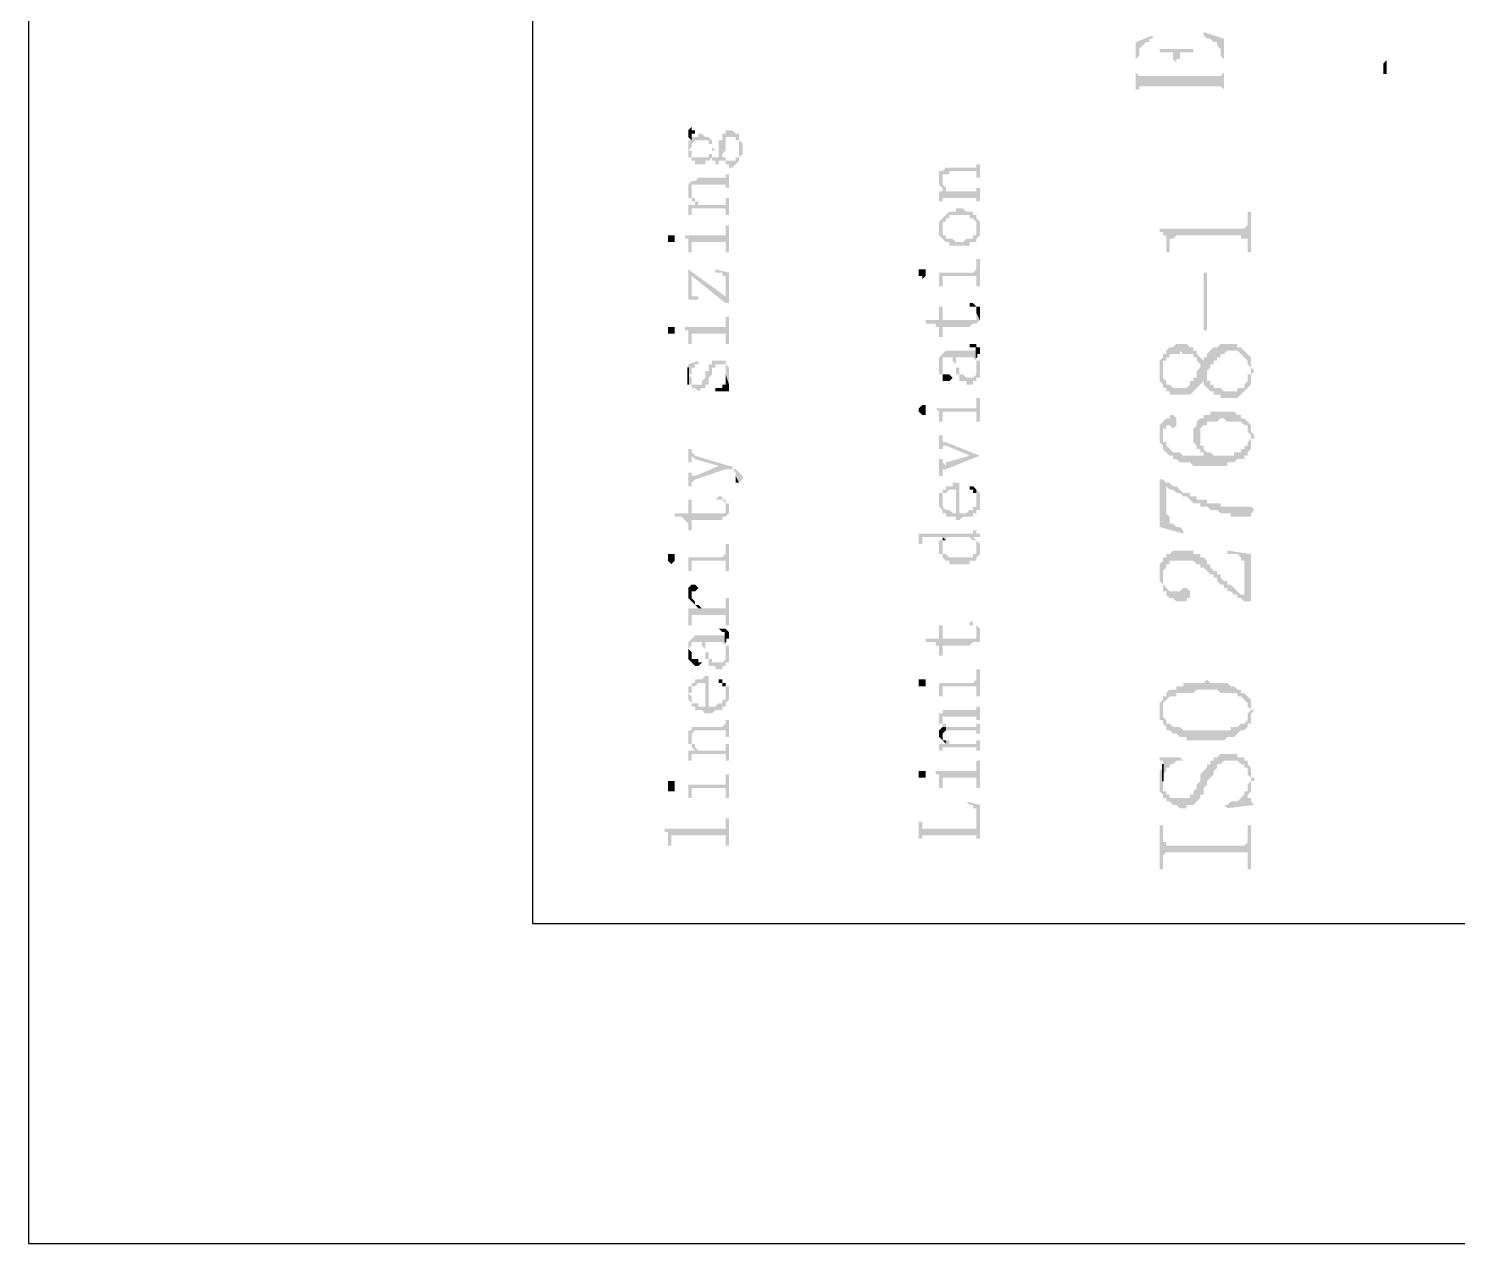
# Model space of a CAD drawing. Header units: millimetres. Extents: x 1167 to 2269, y 1197 to 1555.
# Drawn here: x 1409.28 to 1428.3, y 1258.23 to 1274.4 of the extents above; entities that cross this region are included whole.
import ezdxf

# ---------------------------------------------------------------- set-up
doc = ezdxf.new("R2010")
doc.units = ezdxf.units.MM

msp = doc.modelspace()

# ---------------------------------------------------------------- hatches: boundary and pattern name
at = {"transparency": 33554559}
for points in [[(1424.01649, 1274.22131), (1424.01649, 1273.54433), (1424.01649, 1273.99565), (1424.06163, 1274.04078), (1424.06163, 1274.13104), (1424.10676, 1274.17618), (1424.10676, 1274.17618), (1424.15189, 1274.22131), (1424.19702, 1274.22131), (1424.19702, 1274.26644), (1424.24215, 1274.26644), (1424.24215, 1274.31157)], [(1424.91914, 1274.31157), (1424.91914, 1274.31157), (1424.96427, 1274.26644), (1425.0094, 1274.26644), (1425.05453, 1274.22131), (1425.09967, 1274.22131), (1425.09967, 1274.17618), (1425.09967, 1274.17618), (1425.1448, 1274.13104), (1425.1448, 1274.04078), (1425.18993, 1273.99565), (1425.18993, 1273.54433), (1425.18993, 1274.26644), (1424.91914, 1274.35671)], [(1424.33242, 1274.13104), (1424.33242, 1274.08591), (1424.51295, 1274.08591), (1424.51295, 1274.04078), (1424.51295, 1273.99565), (1424.55808, 1273.95052), (1424.55808, 1273.76999), (1424.55808, 1273.99565), (1424.60321, 1273.99565), (1424.60321, 1274.08591), (1424.78374, 1274.08591), (1424.78374, 1274.13104)], [(1424.01649, 1273.58946), (1424.06163, 1273.58946), (1424.06163, 1273.63459), (1425.1448, 1273.63459), (1425.18993, 1273.58946), (1425.18993, 1273.81512), (1425.18993, 1273.81512), (1425.1448, 1273.76999), (1424.55808, 1273.76999), (1424.55808, 1273.95052), (1424.55808, 1273.76999), (1424.06163, 1273.76999), (1424.01649, 1273.81512), (1424.01649, 1273.99565)], [(1427.31114, 1273.93389), (1427.31114, 1273.79849), (1427.35627, 1273.79849), (1427.35627, 1274.02415), (1427.35627, 1273.97902)], [(1418.05905, 1273.04787), (1418.05905, 1273.00274), (1418.05905, 1272.95761), (1418.05905, 1272.95761), (1418.10418, 1272.91248), (1418.10418, 1273.00274), (1418.14931, 1273.00274), (1418.14931, 1273.04787), (1418.10418, 1273.04787), (1418.10418, 1273.093), (1418.10418, 1273.093), (1418.05905, 1273.04787)], [(1418.05905, 1272.68682), (1418.10418, 1272.68682), (1418.10418, 1272.64168), (1418.14931, 1272.64168), (1418.14931, 1272.59655), (1418.28471, 1272.59655), (1418.28471, 1272.64168), (1418.32984, 1272.64168), (1418.37497, 1272.68682), (1418.37497, 1272.64168), (1418.4201, 1272.64168), (1418.4201, 1272.59655), (1418.46524, 1272.59655), (1418.46524, 1272.64168), (1418.51037, 1272.64168), (1418.51037, 1272.68682), (1418.51037, 1272.64168), (1418.5555, 1272.64168), (1418.5555, 1272.59655), (1418.60063, 1272.59655), (1418.60063, 1272.55142), (1418.64576, 1272.55142), (1418.6909, 1272.59655), (1418.6909, 1272.59655), (1418.73603, 1272.64168), (1418.73603, 1272.68682), (1418.73603, 1272.68682), (1418.78116, 1272.73195), (1418.78116, 1272.77708), (1418.78116, 1272.86734), (1418.78116, 1272.86734), (1418.73603, 1272.91248), (1418.73603, 1272.95761), (1418.73603, 1272.77708), (1418.73603, 1272.73195), (1418.73603, 1272.68682), (1418.6909, 1272.68682), (1418.6909, 1272.64168), (1418.5555, 1272.64168), (1418.5555, 1272.68682), (1418.51037, 1272.68682), (1418.51037, 1273.00274), (1418.51037, 1272.95761), (1418.51037, 1272.91248), (1418.46524, 1272.91248), (1418.46524, 1272.82221), (1418.46524, 1272.73195), (1418.46524, 1272.68682), (1418.37497, 1272.68682), (1418.37497, 1272.77708), (1418.37497, 1272.73195), (1418.32984, 1272.73195), (1418.32984, 1272.68682), (1418.10418, 1272.68682), (1418.10418, 1272.73195), (1418.10418, 1272.77708), (1418.05905, 1272.77708)], [(1418.05905, 1272.77708), (1418.05905, 1272.73195), (1418.05905, 1272.68682), (1418.05905, 1272.77708), (1418.05905, 1272.77708), (1418.10418, 1272.82221), (1418.10418, 1272.86734), (1418.10418, 1272.86734), (1418.14931, 1272.91248), (1418.32984, 1272.91248), (1418.32984, 1272.86734), (1418.37497, 1272.86734), (1418.37497, 1272.82221), (1418.37497, 1272.68682), (1418.37497, 1272.73195), (1418.37497, 1272.77708), (1418.4201, 1272.77708), (1418.37497, 1272.82221), (1418.37497, 1272.86734), (1418.37497, 1272.91248), (1418.37497, 1272.91248), (1418.32984, 1272.95761), (1418.28471, 1272.95761), (1418.23958, 1273.00274), (1418.19444, 1273.00274), (1418.19444, 1272.95761), (1418.10418, 1272.95761), (1418.10418, 1273.00274), (1418.10418, 1272.91248), (1418.05905, 1272.91248), (1418.05905, 1272.86734), (1418.05905, 1272.82221), (1418.05905, 1272.82221)], [(1418.51037, 1273.00274), (1418.51037, 1272.68682), (1418.51037, 1272.73195), (1418.51037, 1272.73195), (1418.5555, 1272.77708), (1418.5555, 1272.82221), (1418.5555, 1272.86734), (1418.5555, 1272.91248), (1418.5555, 1272.95761), (1418.6909, 1272.95761), (1418.6909, 1272.91248), (1418.73603, 1272.91248), (1418.73603, 1272.86734), (1418.73603, 1272.82221), (1418.73603, 1272.95761), (1418.73603, 1273.00274), (1418.6909, 1273.00274), (1418.64576, 1273.04787), (1418.5555, 1273.04787), (1418.5555, 1273.00274)], [(1421.44396, 1272.50629), (1421.44396, 1272.37089), (1421.44396, 1272.41602), (1421.44396, 1272.46115), (1421.53422, 1272.46115), (1421.53422, 1272.50629), (1421.89528, 1272.50629), (1421.89528, 1272.46115), (1421.89528, 1272.41602), (1421.94041, 1272.41602), (1421.94041, 1272.59655), (1421.89528, 1272.59655), (1421.89528, 1272.55142), (1421.48909, 1272.55142), (1421.44396, 1272.50629)], [(1418.10418, 1272.37089), (1418.10418, 1272.23549), (1418.10418, 1272.28063), (1418.10418, 1272.32576), (1418.5555, 1272.32576), (1418.5555, 1272.28063), (1418.60063, 1272.28063), (1418.60063, 1272.46115), (1418.5555, 1272.46115), (1418.5555, 1272.41602), (1418.19444, 1272.41602), (1418.14931, 1272.37089)], [(1421.39883, 1272.41602), (1421.39883, 1272.37089), (1421.39883, 1272.32576), (1421.39883, 1272.32576), (1421.44396, 1272.28063), (1421.44396, 1272.23549), (1421.48909, 1272.23549), (1421.48909, 1272.28063), (1421.48909, 1272.28063), (1421.44396, 1272.32576), (1421.44396, 1272.37089), (1421.44396, 1272.50629), (1421.39883, 1272.50629), (1421.39883, 1272.46115)], [(1418.05905, 1272.23549), (1418.05905, 1272.19036), (1418.05905, 1272.14523), (1418.10418, 1272.14523), (1418.10418, 1272.1001), (1418.14931, 1272.1001), (1418.14931, 1272.05496), (1418.14931, 1272.1001), (1418.14931, 1272.14523), (1418.10418, 1272.14523), (1418.10418, 1272.19036), (1418.10418, 1272.23549), (1418.10418, 1272.37089), (1418.05905, 1272.32576), (1418.05905, 1272.28063), (1418.05905, 1272.28063)], [(1421.39883, 1272.23549), (1421.39883, 1272.19036), (1421.39883, 1272.14523), (1421.39883, 1272.1001), (1421.44396, 1272.1001), (1421.44396, 1272.14523), (1421.89528, 1272.14523), (1421.89528, 1272.1001), (1421.94041, 1272.1001), (1421.94041, 1272.28063), (1421.89528, 1272.28063), (1421.89528, 1272.23549), (1421.48909, 1272.23549)], [(1418.05905, 1272.05496), (1418.05905, 1272.00983), (1418.05905, 1271.91957), (1418.10418, 1271.91957), (1418.10418, 1272.00983), (1418.5555, 1272.00983), (1418.5555, 1271.9647), (1418.5555, 1271.91957), (1418.60063, 1271.91957), (1418.60063, 1272.14523), (1418.5555, 1272.14523), (1418.5555, 1272.1001), (1418.5555, 1272.05496), (1418.19444, 1272.05496), (1418.19444, 1272.1001), (1418.14931, 1272.1001), (1418.14931, 1272.05496)], [(1421.44396, 1271.87444), (1421.44396, 1271.73904), (1421.44396, 1271.78417), (1421.44396, 1271.8293), (1421.48909, 1271.8293), (1421.48909, 1271.87444), (1421.53422, 1271.87444), (1421.53422, 1271.91957), (1421.80502, 1271.91957), (1421.80502, 1271.87444), (1421.85015, 1271.87444), (1421.89528, 1271.8293), (1421.89528, 1271.78417), (1421.89528, 1271.73904), (1421.94041, 1271.64878), (1421.94041, 1271.69391), (1421.94041, 1271.73904), (1421.94041, 1271.78417), (1421.94041, 1271.8293), (1421.94041, 1271.8293), (1421.89528, 1271.87444), (1421.89528, 1271.91957), (1421.85015, 1271.91957), (1421.85015, 1271.9647), (1421.75988, 1271.9647), (1421.71475, 1272.00983), (1421.62449, 1272.00983), (1421.62449, 1271.9647), (1421.53422, 1271.9647), (1421.48909, 1271.91957), (1421.48909, 1271.91957), (1421.44396, 1271.87444)], [(1421.39883, 1271.73904), (1421.39883, 1271.69391), (1421.39883, 1271.64878), (1421.39883, 1271.64878), (1421.44396, 1271.60364), (1421.44396, 1271.60364), (1421.48909, 1271.55851), (1421.53422, 1271.55851), (1421.53422, 1271.51338), (1421.80502, 1271.51338), (1421.80502, 1271.55851), (1421.89528, 1271.55851), (1421.89528, 1271.60364), (1421.89528, 1271.60364), (1421.94041, 1271.64878), (1421.89528, 1271.73904), (1421.89528, 1271.69391), (1421.89528, 1271.64878), (1421.85015, 1271.64878), (1421.85015, 1271.60364), (1421.75988, 1271.60364), (1421.71475, 1271.55851), (1421.62449, 1271.55851), (1421.57936, 1271.60364), (1421.48909, 1271.60364), (1421.48909, 1271.64878), (1421.44396, 1271.64878), (1421.44396, 1271.69391), (1421.44396, 1271.73904), (1421.44396, 1271.87444), (1421.39883, 1271.8293), (1421.39883, 1271.78417), (1421.39883, 1271.78417)], [(1424.33242, 1271.73904), (1424.33242, 1271.69391), (1424.37755, 1271.69391), (1424.37755, 1271.64878), (1424.42268, 1271.64878), (1424.42268, 1271.51338), (1424.42268, 1271.42311), (1424.46781, 1271.42311), (1424.46781, 1271.60364), (1424.51295, 1271.60364), (1424.55808, 1271.64878), (1425.41559, 1271.64878), (1425.41559, 1271.60364), (1425.50585, 1271.60364), (1425.50585, 1271.51338), (1425.50585, 1271.42311), (1425.55099, 1271.42311), (1425.55099, 1271.9647), (1425.50585, 1271.9647), (1425.50585, 1271.78417), (1425.50585, 1271.78417), (1425.46072, 1271.73904), (1425.41559, 1271.73904)], [(1417.78825, 1271.60364), (1417.78825, 1271.55851), (1417.87852, 1271.55851), (1417.87852, 1271.60364), (1417.87852, 1271.64878), (1417.78825, 1271.64878)], [(1418.01391, 1271.64878), (1418.01391, 1271.60364), (1418.05905, 1271.60364), (1418.05905, 1271.55851), (1418.05905, 1271.51338), (1418.05905, 1271.42311), (1418.10418, 1271.42311), (1418.10418, 1271.51338), (1418.10418, 1271.55851), (1418.5555, 1271.55851), (1418.5555, 1271.42311), (1418.60063, 1271.42311), (1418.60063, 1271.78417), (1418.5555, 1271.78417), (1418.5555, 1271.64878), (1418.51037, 1271.64878)], [(1421.35369, 1271.15232), (1421.39883, 1271.15232), (1421.39883, 1271.10719), (1421.39883, 1271.06206), (1421.39883, 1271.01692), (1421.39883, 1270.97179), (1421.44396, 1270.97179), (1421.44396, 1271.06206), (1421.44396, 1271.10719), (1421.89528, 1271.10719), (1421.89528, 1270.97179), (1421.94041, 1270.97179), (1421.94041, 1271.33285), (1421.89528, 1271.33285), (1421.89528, 1271.19745), (1421.89528, 1271.19745), (1421.85015, 1271.15232)], [(1418.05905, 1271.19745), (1418.10418, 1271.10719), (1418.5555, 1270.74613), (1418.5555, 1270.8364)], [(1418.05905, 1271.19745), (1418.05905, 1270.79126), (1418.23958, 1270.79126), (1418.19444, 1270.79126), (1418.19444, 1270.8364), (1418.10418, 1270.8364), (1418.10418, 1270.88153), (1418.10418, 1271.10719)], [(1418.4201, 1271.19745), (1418.4201, 1271.15232), (1418.51037, 1271.15232), (1418.51037, 1271.10719), (1418.5555, 1271.10719), (1418.5555, 1271.06206), (1418.5555, 1270.74613), (1418.60063, 1270.74613), (1418.60063, 1271.15232)], [(1421.12803, 1271.15232), (1421.12803, 1271.10719), (1421.17317, 1271.10719), (1421.17317, 1271.06206), (1421.17317, 1271.06206), (1421.2183, 1271.10719), (1421.2183, 1271.15232), (1421.2183, 1271.19745), (1421.12803, 1271.19745)], [(1424.96427, 1270.38507), (1424.96427, 1271.15232), (1424.91914, 1271.15232), (1424.91914, 1270.38507)], [(1421.2183, 1270.52047), (1421.2183, 1270.47534), (1421.35369, 1270.47534), (1421.35369, 1270.43021), (1421.39883, 1270.43021), (1421.39883, 1270.38507), (1421.39883, 1270.29481), (1421.44396, 1270.29481), (1421.44396, 1270.43021), (1421.80502, 1270.43021), (1421.85015, 1270.47534), (1421.89528, 1270.47534), (1421.94041, 1270.52047), (1421.89528, 1270.61074), (1421.89528, 1270.5656), (1421.89528, 1270.52047), (1421.44396, 1270.52047), (1421.44396, 1270.701), (1421.39883, 1270.701), (1421.39883, 1270.52047)], [(1421.80502, 1270.701), (1421.89528, 1270.701), (1421.89528, 1270.65587), (1421.89528, 1270.61074), (1421.89528, 1270.61074), (1421.94041, 1270.52047), (1421.94041, 1270.61074), (1421.94041, 1270.65587), (1421.94041, 1270.701), (1421.89528, 1270.701), (1421.85015, 1270.74613), (1421.80502, 1270.74613)], [(1418.01391, 1270.43021), (1418.01391, 1270.38507), (1418.05905, 1270.38507), (1418.05905, 1270.33994), (1418.05905, 1270.29481), (1418.05905, 1270.20455), (1418.10418, 1270.20455), (1418.10418, 1270.33994), (1418.5555, 1270.33994), (1418.5555, 1270.20455), (1418.60063, 1270.20455), (1418.60063, 1270.5656), (1418.5555, 1270.5656), (1418.5555, 1270.43021), (1418.51037, 1270.43021)], [(1417.78825, 1270.38507), (1417.78825, 1270.33994), (1417.87852, 1270.33994), (1417.87852, 1270.38507), (1417.87852, 1270.43021), (1417.78825, 1270.43021)], [(1421.39883, 1269.93375), (1421.39883, 1269.88862), (1421.39883, 1269.84349), (1421.39883, 1269.79836), (1421.44396, 1269.79836), (1421.44396, 1269.93375), (1421.44396, 1269.97888), (1421.44396, 1270.02402), (1421.57936, 1270.02402), (1421.57936, 1269.97888), (1421.57936, 1269.97888), (1421.62449, 1269.93375), (1421.62449, 1269.88862), (1421.62449, 1270.02402), (1421.85015, 1270.02402), (1421.89528, 1269.97888), (1421.89528, 1269.93375), (1421.89528, 1269.88862), (1421.89528, 1269.84349), (1421.94041, 1269.97888), (1421.89528, 1269.97888), (1421.89528, 1270.02402), (1421.89528, 1270.11428), (1421.48909, 1270.11428), (1421.44396, 1270.06915), (1421.44396, 1270.06915), (1421.39883, 1270.02402), (1421.39883, 1269.97888)], [(1421.80502, 1270.20455), (1421.80502, 1270.15941), (1421.89528, 1270.15941), (1421.89528, 1270.06915), (1421.94041, 1270.06915), (1421.94041, 1270.11428), (1421.94041, 1270.15941), (1421.89528, 1270.15941), (1421.89528, 1270.20455), (1421.85015, 1270.20455)], [(1424.33242, 1269.84349), (1424.33242, 1269.70809), (1424.37755, 1269.66296), (1424.37755, 1269.61783), (1424.42268, 1269.61783), (1424.42268, 1269.5727), (1424.46781, 1269.5727), (1424.46781, 1269.52756), (1424.73861, 1269.52756), (1424.78374, 1269.5727), (1424.78374, 1269.5727), (1424.82887, 1269.61783), (1424.82887, 1269.61783), (1424.874, 1269.66296), (1424.874, 1269.66296), (1424.91914, 1269.70809), (1424.91914, 1269.66296), (1424.96427, 1269.75322), (1424.96427, 1269.79836), (1424.96427, 1269.84349), (1425.0094, 1269.88862), (1425.0094, 1269.93375), (1425.05453, 1269.93375), (1425.05453, 1269.97888), (1425.09967, 1269.97888), (1425.09967, 1270.02402), (1425.1448, 1270.02402), (1425.1448, 1270.06915), (1425.18993, 1270.06915), (1425.23506, 1270.11428), (1425.37046, 1270.11428), (1425.41559, 1270.06915), (1425.41559, 1270.06915), (1425.46072, 1270.02402), (1425.46072, 1270.02402), (1425.50585, 1269.97888), (1425.50585, 1269.93375), (1425.55099, 1269.88862), (1425.55099, 1269.66296), (1425.55099, 1269.75322), (1425.55099, 1269.79836), (1425.59612, 1269.84349), (1425.55099, 1269.88862), (1425.55099, 1269.97888), (1425.55099, 1270.02402), (1425.50585, 1270.06915), (1425.50585, 1270.06915), (1425.46072, 1270.11428), (1425.46072, 1270.11428), (1425.41559, 1270.15941), (1425.37046, 1270.15941), (1425.37046, 1270.20455), (1425.1448, 1270.20455), (1425.09967, 1270.15941), (1425.05453, 1270.15941), (1425.0094, 1270.11428), (1425.0094, 1270.11428), (1424.96427, 1270.06915), (1424.96427, 1270.02402), (1424.91914, 1270.02402), (1424.91914, 1269.97888), (1424.91914, 1269.97888), (1424.874, 1270.02402), (1424.874, 1269.88862), (1424.874, 1269.88862), (1424.82887, 1269.84349), (1424.82887, 1269.75322), (1424.78374, 1269.75322), (1424.78374, 1269.70809), (1424.73861, 1269.70809), (1424.73861, 1269.66296), (1424.69348, 1269.61783), (1424.51295, 1269.61783), (1424.46781, 1269.66296), (1424.42268, 1269.66296), (1424.42268, 1269.70809), (1424.42268, 1269.70809), (1424.37755, 1269.75322), (1424.37755, 1269.79836), (1424.37755, 1270.02402), (1424.37755, 1270.02402), (1424.33242, 1269.97888), (1424.33242, 1269.88862)], [(1424.37755, 1270.02402), (1424.37755, 1269.84349), (1424.37755, 1269.97888), (1424.42268, 1269.97888), (1424.42268, 1270.02402), (1424.46781, 1270.02402), (1424.46781, 1270.06915), (1424.60321, 1270.06915), (1424.60321, 1270.11428), (1424.64834, 1270.06915), (1424.78374, 1270.06915), (1424.78374, 1270.02402), (1424.82887, 1270.02402), (1424.82887, 1269.97888), (1424.874, 1269.93375), (1424.874, 1270.02402), (1424.874, 1270.02402), (1424.82887, 1270.06915), (1424.82887, 1270.11428), (1424.78374, 1270.11428), (1424.78374, 1270.15941), (1424.73861, 1270.15941), (1424.69348, 1270.20455), (1424.55808, 1270.20455), (1424.51295, 1270.15941), (1424.46781, 1270.15941), (1424.42268, 1270.11428), (1424.42268, 1270.06915), (1424.37755, 1270.06915)], [(1418.05905, 1269.66296), (1418.10418, 1269.66296), (1418.10418, 1269.61783), (1418.14931, 1269.61783), (1418.19444, 1269.5727), (1418.19444, 1269.5727), (1418.23958, 1269.61783), (1418.28471, 1269.61783), (1418.28471, 1269.66296), (1418.32984, 1269.66296), (1418.32984, 1269.70809), (1418.32984, 1269.75322), (1418.32984, 1269.75322), (1418.37497, 1269.79836), (1418.37497, 1269.84349), (1418.37497, 1269.88862), (1418.4201, 1269.88862), (1418.4201, 1269.93375), (1418.5555, 1269.93375), (1418.5555, 1269.88862), (1418.5555, 1269.84349), (1418.5555, 1269.79836), (1418.60063, 1269.66296), (1418.60063, 1269.70809), (1418.60063, 1269.75322), (1418.60063, 1269.79836), (1418.60063, 1269.84349), (1418.60063, 1269.88862), (1418.60063, 1269.88862), (1418.5555, 1269.93375), (1418.5555, 1269.97888), (1418.37497, 1269.97888), (1418.37497, 1269.93375), (1418.32984, 1269.93375), (1418.32984, 1269.88862), (1418.32984, 1269.84349), (1418.28471, 1269.84349), (1418.28471, 1269.79836), (1418.28471, 1269.75322), (1418.28471, 1269.75322), (1418.23958, 1269.70809), (1418.23958, 1269.66296), (1418.10418, 1269.66296), (1418.10418, 1269.70809), (1418.10418, 1269.75322), (1418.05905, 1269.79836)], [(1418.05905, 1269.93375), (1418.05905, 1269.66296), (1418.05905, 1269.79836), (1418.10418, 1269.79836), (1418.10418, 1269.84349), (1418.10418, 1269.88862), (1418.14931, 1269.88862), (1418.14931, 1269.93375), (1418.19444, 1269.93375), (1418.19444, 1269.97888)], [(1421.44396, 1269.79836), (1421.44396, 1269.75322), (1421.44396, 1269.70809), (1421.53422, 1269.70809), (1421.57936, 1269.75322), (1421.57936, 1269.75322), (1421.53422, 1269.79836), (1421.44396, 1269.79836), (1421.44396, 1269.84349), (1421.44396, 1269.93375)], [(1421.62449, 1269.88862), (1421.62449, 1269.84349), (1421.62449, 1269.79836), (1421.66962, 1269.79836), (1421.66962, 1269.75322), (1421.66962, 1269.70809), (1421.75988, 1269.70809), (1421.75988, 1269.66296), (1421.85015, 1269.66296), (1421.85015, 1269.70809), (1421.89528, 1269.70809), (1421.89528, 1269.75322), (1421.94041, 1269.75322), (1421.94041, 1269.79836), (1421.94041, 1269.84349), (1421.94041, 1269.88862), (1421.94041, 1269.93375), (1421.94041, 1269.97888), (1421.89528, 1269.84349), (1421.89528, 1269.79836), (1421.89528, 1269.79836), (1421.85015, 1269.75322), (1421.75988, 1269.75322), (1421.71475, 1269.79836), (1421.66962, 1269.79836), (1421.66962, 1269.84349), (1421.66962, 1269.88862), (1421.62449, 1269.88862), (1421.62449, 1269.93375), (1421.62449, 1270.02402), (1421.62449, 1270.02402)], [(1418.4201, 1269.61783), (1418.4201, 1269.5727), (1418.60063, 1269.5727), (1418.60063, 1269.61783), (1418.60063, 1269.66296), (1418.5555, 1269.79836), (1418.5555, 1269.75322), (1418.5555, 1269.70809), (1418.5555, 1269.66296), (1418.51037, 1269.66296), (1418.51037, 1269.61783), (1418.46524, 1269.61783)], [(1424.91914, 1269.66296), (1424.96427, 1269.61783), (1424.96427, 1269.61783), (1425.0094, 1269.5727), (1425.05453, 1269.5727), (1425.05453, 1269.52756), (1425.1448, 1269.52756), (1425.1448, 1269.48243), (1425.37046, 1269.48243), (1425.41559, 1269.52756), (1425.41559, 1269.52756), (1425.46072, 1269.5727), (1425.46072, 1269.5727), (1425.50585, 1269.61783), (1425.50585, 1269.61783), (1425.55099, 1269.66296), (1425.55099, 1269.84349), (1425.55099, 1269.79836), (1425.50585, 1269.79836), (1425.50585, 1269.70809), (1425.46072, 1269.66296), (1425.46072, 1269.61783), (1425.37046, 1269.61783), (1425.37046, 1269.5727), (1425.18993, 1269.5727), (1425.1448, 1269.61783), (1425.05453, 1269.61783), (1425.05453, 1269.66296), (1425.0094, 1269.66296), (1425.0094, 1269.70809), (1424.96427, 1269.70809), (1424.96427, 1269.75322)], [(1421.12803, 1269.3019), (1421.12803, 1269.3019), (1421.17317, 1269.25677), (1421.2183, 1269.25677), (1421.2183, 1269.3019), (1421.2183, 1269.34703), (1421.2183, 1269.39217), (1421.17317, 1269.39217), (1421.12803, 1269.34703), (1421.12803, 1269.34703)], [(1421.35369, 1269.34703), (1421.35369, 1269.34703), (1421.39883, 1269.3019), (1421.39883, 1269.25677), (1421.39883, 1269.21164), (1421.39883, 1269.16651), (1421.44396, 1269.16651), (1421.44396, 1269.25677), (1421.44396, 1269.3019), (1421.89528, 1269.3019), (1421.89528, 1269.25677), (1421.89528, 1269.16651), (1421.94041, 1269.16651), (1421.94041, 1269.48243), (1421.89528, 1269.48243), (1421.89528, 1269.39217), (1421.89528, 1269.34703), (1421.85015, 1269.34703)], [(1424.33242, 1269.03111), (1424.33242, 1268.94085), (1424.33242, 1268.89571), (1424.37755, 1268.85058), (1424.37755, 1268.80545), (1424.42268, 1268.76032), (1424.42268, 1268.76032), (1424.46781, 1268.71518), (1424.51295, 1268.71518), (1424.51295, 1268.67005), (1424.55808, 1268.67005), (1424.60321, 1268.62492), (1424.73861, 1268.62492), (1424.78374, 1268.57979), (1425.23506, 1268.57979), (1425.23506, 1268.62492), (1425.32533, 1268.62492), (1425.37046, 1268.67005), (1425.46072, 1268.67005), (1425.46072, 1268.71518), (1425.50585, 1268.71518), (1425.50585, 1268.76032), (1425.55099, 1268.80545), (1425.55099, 1268.98598), (1425.55099, 1268.94085), (1425.50585, 1268.89571), (1425.50585, 1268.85058), (1425.46072, 1268.85058), (1425.46072, 1268.80545), (1425.41559, 1268.80545), (1425.41559, 1268.76032), (1425.32533, 1268.76032), (1425.32533, 1268.71518), (1425.05453, 1268.71518), (1425.0094, 1268.76032), (1424.96427, 1268.71518), (1424.64834, 1268.71518), (1424.60321, 1268.76032), (1424.51295, 1268.76032), (1424.46781, 1268.80545), (1424.46781, 1268.80545), (1424.42268, 1268.85058), (1424.42268, 1268.89571), (1424.37755, 1268.89571), (1424.37755, 1268.98598), (1424.37755, 1269.16651), (1424.33242, 1269.12137), (1424.33242, 1269.07624), (1424.33242, 1269.07624)], [(1424.37755, 1269.16651), (1424.37755, 1268.98598), (1424.37755, 1269.07624), (1424.42268, 1269.07624), (1424.42268, 1269.12137), (1424.46781, 1269.12137), (1424.51295, 1269.07624), (1424.51295, 1269.07624), (1424.55808, 1269.12137), (1424.55808, 1269.21164), (1424.55808, 1269.21164), (1424.51295, 1269.25677), (1424.46781, 1269.25677), (1424.46781, 1269.21164), (1424.42268, 1269.21164)], [(1424.78374, 1268.98598), (1424.78374, 1268.94085), (1424.78374, 1268.89571), (1424.82887, 1268.85058), (1424.82887, 1268.80545), (1424.874, 1268.80545), (1424.874, 1269.03111), (1424.874, 1269.07624), (1424.91914, 1269.12137), (1424.96427, 1269.12137), (1424.96427, 1269.16651), (1425.09967, 1269.16651), (1425.1448, 1269.21164), (1425.18993, 1269.21164), (1425.23506, 1269.16651), (1425.41559, 1269.16651), (1425.46072, 1269.12137), (1425.50585, 1269.12137), (1425.50585, 1269.03111), (1425.55099, 1268.98598), (1425.55099, 1268.80545), (1425.55099, 1268.94085), (1425.59612, 1268.94085), (1425.59612, 1268.98598), (1425.55099, 1269.03111), (1425.55099, 1269.12137), (1425.50585, 1269.16651), (1425.50585, 1269.16651), (1425.46072, 1269.21164), (1425.41559, 1269.21164), (1425.41559, 1269.25677), (1425.37046, 1269.25677), (1425.32533, 1269.3019), (1425.0094, 1269.3019), (1425.0094, 1269.25677), (1424.91914, 1269.25677), (1424.91914, 1269.21164), (1424.874, 1269.21164), (1424.82887, 1269.16651), (1424.82887, 1269.12137), (1424.78374, 1269.07624), (1424.78374, 1269.03111)], [(1421.39883, 1268.98598), (1421.39883, 1268.80545), (1421.44396, 1268.80545), (1421.44396, 1268.85058), (1421.48909, 1268.85058), (1421.80502, 1268.71518), (1421.94041, 1268.71518), (1421.48909, 1268.89571), (1421.44396, 1268.89571), (1421.44396, 1268.94085), (1421.44396, 1268.98598)], [(1424.874, 1268.80545), (1424.874, 1268.76032), (1424.91914, 1268.76032), (1424.91914, 1268.71518), (1424.96427, 1268.71518), (1425.0094, 1268.76032), (1424.96427, 1268.76032), (1424.91914, 1268.80545), (1424.91914, 1268.85058), (1424.874, 1268.85058), (1424.874, 1268.89571), (1424.874, 1268.98598)], [(1418.05905, 1268.80545), (1418.05905, 1268.62492), (1418.10418, 1268.62492), (1418.10418, 1268.67005), (1418.10418, 1268.71518), (1418.14931, 1268.67005), (1418.46524, 1268.57979), (1418.46524, 1268.57979), (1418.5555, 1268.53466), (1418.64576, 1268.53466), (1418.6909, 1268.48952), (1418.6909, 1268.44439), (1418.73603, 1268.35413), (1418.73603, 1268.35413), (1418.78116, 1268.39926), (1418.78116, 1268.44439), (1418.78116, 1268.44439), (1418.73603, 1268.48952), (1418.73603, 1268.48952), (1418.6909, 1268.53466), (1418.64576, 1268.53466), (1418.64576, 1268.57979), (1418.60063, 1268.57979), (1418.14931, 1268.71518), (1418.10418, 1268.76032), (1418.10418, 1268.80545), (1418.10418, 1268.80545)], [(1418.05905, 1268.48952), (1418.05905, 1268.30899), (1418.10418, 1268.30899), (1418.10418, 1268.35413), (1418.10418, 1268.35413), (1418.14931, 1268.39926), (1418.5555, 1268.53466), (1418.46524, 1268.57979), (1418.14931, 1268.44439), (1418.10418, 1268.44439), (1418.10418, 1268.48952), (1418.10418, 1268.48952)], [(1421.39883, 1268.67005), (1421.39883, 1268.44439), (1421.44396, 1268.44439), (1421.44396, 1268.48952), (1421.44396, 1268.53466), (1421.48909, 1268.53466), (1421.94041, 1268.71518), (1421.80502, 1268.71518), (1421.48909, 1268.62492), (1421.48909, 1268.57979), (1421.44396, 1268.62492), (1421.44396, 1268.67005)], [(1418.6909, 1268.39926), (1418.6909, 1268.35413), (1418.73603, 1268.35413), (1418.6909, 1268.44439)], [(1424.33242, 1268.39926), (1424.33242, 1267.76741), (1424.64834, 1267.67714), (1424.64834, 1267.72228), (1424.60321, 1267.76741), (1424.55808, 1267.76741), (1424.51295, 1267.81254), (1424.46781, 1267.81254), (1424.46781, 1267.90281), (1424.42268, 1267.94794), (1424.42268, 1268.35413), (1424.37755, 1268.39926)], [(1421.39883, 1268.21873), (1421.44396, 1268.12847), (1421.44396, 1268.1736), (1421.44396, 1268.21873), (1421.48909, 1268.21873), (1421.53422, 1268.26386), (1421.62449, 1268.26386), (1421.62449, 1267.85767), (1421.66962, 1267.85767), (1421.71475, 1267.90281), (1421.85015, 1267.90281), (1421.85015, 1267.94794), (1421.89528, 1267.94794), (1421.89528, 1267.99307), (1421.94041, 1267.99307), (1421.94041, 1268.0382), (1421.94041, 1268.08333), (1421.94041, 1268.12847), (1421.94041, 1268.1736), (1421.94041, 1268.21873), (1421.94041, 1268.21873), (1421.89528, 1268.26386), (1421.89528, 1268.12847), (1421.89528, 1268.08333), (1421.89528, 1268.0382), (1421.85015, 1268.0382), (1421.85015, 1267.99307), (1421.80502, 1267.99307), (1421.75988, 1267.94794), (1421.66962, 1267.94794), (1421.66962, 1268.35413), (1421.57936, 1268.35413), (1421.57936, 1268.30899), (1421.48909, 1268.30899), (1421.48909, 1268.26386), (1421.44396, 1268.26386), (1421.44396, 1268.21873)], [(1421.39883, 1268.12847), (1421.39883, 1268.08333), (1421.39883, 1268.0382), (1421.39883, 1268.0382), (1421.44396, 1267.99307), (1421.44396, 1267.94794), (1421.48909, 1267.94794), (1421.48909, 1267.90281), (1421.62449, 1267.90281), (1421.62449, 1267.85767), (1421.62449, 1267.94794), (1421.57936, 1267.94794), (1421.53422, 1267.99307), (1421.48909, 1267.99307), (1421.44396, 1268.0382), (1421.44396, 1268.08333), (1421.44396, 1268.12847), (1421.39883, 1268.21873), (1421.39883, 1268.1736)], [(1421.80502, 1268.30899), (1421.80502, 1268.26386), (1421.85015, 1268.26386), (1421.85015, 1268.21873), (1421.89528, 1268.21873), (1421.89528, 1268.1736), (1421.89528, 1268.12847), (1421.89528, 1268.26386), (1421.89528, 1268.26386), (1421.85015, 1268.30899)], [(1424.42268, 1268.35413), (1424.42268, 1268.30899), (1424.46781, 1268.26386), (1424.51295, 1268.26386), (1424.55808, 1268.21873), (1424.60321, 1268.21873), (1424.64834, 1268.1736), (1424.69348, 1268.1736), (1424.73861, 1268.12847), (1424.73861, 1268.12847), (1424.78374, 1268.08333), (1424.874, 1268.08333), (1424.874, 1268.0382), (1424.96427, 1268.0382), (1425.0094, 1267.99307), (1425.09967, 1267.99307), (1425.1448, 1267.94794), (1425.28019, 1267.94794), (1425.28019, 1267.90281), (1425.55099, 1267.90281), (1425.55099, 1267.94794), (1425.59612, 1267.99307), (1425.55099, 1268.0382), (1425.1448, 1268.0382), (1425.1448, 1268.08333), (1424.96427, 1268.08333), (1424.96427, 1268.12847), (1424.82887, 1268.12847), (1424.82887, 1268.1736), (1424.73861, 1268.1736), (1424.73861, 1268.21873), (1424.64834, 1268.21873), (1424.60321, 1268.26386), (1424.60321, 1268.26386), (1424.55808, 1268.30899), (1424.51295, 1268.30899), (1424.46781, 1268.35413)], [(1417.87852, 1267.94794), (1417.87852, 1267.90281), (1417.96878, 1267.90281), (1418.01391, 1267.85767), (1418.01391, 1267.85767), (1418.05905, 1267.81254), (1418.05905, 1267.72228), (1418.10418, 1267.72228), (1418.10418, 1267.85767), (1418.51037, 1267.85767), (1418.51037, 1267.90281), (1418.5555, 1267.90281), (1418.5555, 1268.0382), (1418.5555, 1267.99307), (1418.5555, 1267.94794), (1418.10418, 1267.94794), (1418.10418, 1268.12847), (1418.05905, 1268.12847), (1418.05905, 1267.94794)], [(1418.4201, 1268.12847), (1418.51037, 1268.12847), (1418.5555, 1268.08333), (1418.5555, 1268.0382), (1418.5555, 1267.90281), (1418.60063, 1267.94794), (1418.60063, 1267.99307), (1418.60063, 1268.08333), (1418.5555, 1268.08333), (1418.5555, 1268.12847), (1418.51037, 1268.12847), (1418.51037, 1268.1736), (1418.46524, 1268.1736)], [(1421.0829, 1267.67714), (1421.12803, 1267.67714), (1421.12803, 1267.63201), (1421.12803, 1267.54175), (1421.17317, 1267.54175), (1421.17317, 1267.58688), (1421.17317, 1267.63201), (1421.44396, 1267.63201), (1421.48909, 1267.58688), (1421.48909, 1267.63201), (1421.80502, 1267.63201), (1421.85015, 1267.58688), (1421.85015, 1267.63201), (1421.94041, 1267.63201), (1421.94041, 1267.67714), (1421.89528, 1267.67714), (1421.89528, 1267.72228), (1421.89528, 1267.76741), (1421.89528, 1267.72228), (1421.85015, 1267.72228), (1421.85015, 1267.67714)], [(1421.44396, 1267.58688), (1421.44396, 1267.49662), (1421.44396, 1267.54175), (1421.44396, 1267.58688), (1421.48909, 1267.58688), (1421.44396, 1267.63201), (1421.44396, 1267.63201)], [(1421.85015, 1267.58688), (1421.89528, 1267.58688), (1421.89528, 1267.54175), (1421.89528, 1267.49662), (1421.89528, 1267.36122), (1421.94041, 1267.40635), (1421.94041, 1267.45148), (1421.94041, 1267.49662), (1421.94041, 1267.54175), (1421.94041, 1267.54175), (1421.89528, 1267.58688), (1421.89528, 1267.58688), (1421.85015, 1267.63201), (1421.85015, 1267.63201)], [(1418.01391, 1267.36122), (1418.05905, 1267.36122), (1418.05905, 1267.31609), (1418.05905, 1267.22582), (1418.05905, 1267.18069), (1418.10418, 1267.18069), (1418.10418, 1267.27095), (1418.10418, 1267.31609), (1418.5555, 1267.31609), (1418.5555, 1267.18069), (1418.60063, 1267.18069), (1418.60063, 1267.54175), (1418.5555, 1267.54175), (1418.5555, 1267.40635), (1418.5555, 1267.40635), (1418.51037, 1267.36122)], [(1421.39883, 1267.49662), (1421.39883, 1267.45148), (1421.39883, 1267.40635), (1421.44396, 1267.40635), (1421.44396, 1267.36122), (1421.44396, 1267.36122), (1421.48909, 1267.31609), (1421.53422, 1267.31609), (1421.53422, 1267.27095), (1421.80502, 1267.27095), (1421.80502, 1267.31609), (1421.89528, 1267.31609), (1421.89528, 1267.36122), (1421.89528, 1267.49662), (1421.89528, 1267.45148), (1421.89528, 1267.40635), (1421.85015, 1267.40635), (1421.85015, 1267.36122), (1421.53422, 1267.36122), (1421.48909, 1267.40635), (1421.44396, 1267.40635), (1421.44396, 1267.45148), (1421.44396, 1267.58688), (1421.39883, 1267.58688), (1421.39883, 1267.54175)], [(1424.33242, 1267.13556), (1424.33242, 1267.04529), (1424.33242, 1267.04529), (1424.37755, 1267.00016), (1424.37755, 1266.95503), (1424.37755, 1267.13556), (1424.37755, 1267.18069), (1424.42268, 1267.22582), (1424.42268, 1267.27095), (1424.46781, 1267.27095), (1424.46781, 1267.31609), (1424.78374, 1267.31609), (1424.82887, 1267.27095), (1424.874, 1267.27095), (1424.874, 1267.22582), (1424.91914, 1267.22582), (1424.96427, 1267.18069), (1424.96427, 1267.18069), (1425.0094, 1267.13556), (1425.05453, 1267.13556), (1425.05453, 1267.09043), (1425.09967, 1267.09043), (1425.09967, 1267.04529), (1425.1448, 1267.00016), (1425.18993, 1267.00016), (1425.18993, 1266.95503), (1425.23506, 1266.95503), (1425.23506, 1266.9099), (1425.28019, 1266.9099), (1425.32533, 1266.86477), (1425.37046, 1266.86477), (1425.37046, 1266.81963), (1425.41559, 1266.81963), (1425.46072, 1266.7745), (1425.46072, 1266.86477), (1425.41559, 1266.86477), (1425.37046, 1266.9099), (1425.37046, 1266.9099), (1425.32533, 1266.95503), (1425.28019, 1267.00016), (1425.23506, 1267.00016), (1425.23506, 1267.04529), (1425.18993, 1267.04529), (1425.1448, 1267.09043), (1425.1448, 1267.13556), (1425.09967, 1267.13556), (1425.09967, 1267.18069), (1425.05453, 1267.18069), (1425.0094, 1267.22582), (1425.0094, 1267.27095), (1424.96427, 1267.27095), (1424.96427, 1267.31609), (1424.91914, 1267.36122), (1424.874, 1267.36122), (1424.874, 1267.40635), (1424.78374, 1267.40635), (1424.78374, 1267.45148), (1424.51295, 1267.45148), (1424.46781, 1267.40635), (1424.42268, 1267.40635), (1424.42268, 1267.36122), (1424.37755, 1267.36122), (1424.37755, 1267.31609), (1424.37755, 1267.31609), (1424.33242, 1267.27095), (1424.33242, 1267.22582), (1424.33242, 1267.18069)], [(1425.23506, 1267.45148), (1425.23506, 1267.40635), (1425.37046, 1267.40635), (1425.41559, 1267.36122), (1425.41559, 1267.31609), (1425.46072, 1267.31609), (1425.46072, 1266.7745), (1425.55099, 1266.7745), (1425.55099, 1267.40635)], [(1417.78825, 1267.36122), (1417.78825, 1267.31609), (1417.78825, 1267.31609), (1417.83339, 1267.27095), (1417.83339, 1267.27095), (1417.87852, 1267.31609), (1417.87852, 1267.36122), (1417.87852, 1267.40635), (1417.78825, 1267.40635)], [(1424.37755, 1266.95503), (1424.37755, 1266.9099), (1424.42268, 1266.9099), (1424.42268, 1266.86477), (1424.42268, 1266.86477), (1424.46781, 1266.81963), (1424.51295, 1266.81963), (1424.55808, 1266.7745), (1424.69348, 1266.7745), (1424.69348, 1266.81963), (1424.73861, 1266.81963), (1424.73861, 1266.9099), (1424.73861, 1266.9099), (1424.69348, 1266.95503), (1424.64834, 1266.95503), (1424.60321, 1266.9099), (1424.46781, 1266.9099), (1424.42268, 1266.95503), (1424.42268, 1266.95503), (1424.37755, 1267.00016), (1424.37755, 1267.04529), (1424.37755, 1267.09043)], [(1418.05905, 1266.9099), (1418.05905, 1266.86477), (1418.05905, 1266.81963), (1418.05905, 1266.81963), (1418.10418, 1266.7745), (1418.10418, 1266.86477), (1418.10418, 1266.9099), (1418.14931, 1266.9099), (1418.19444, 1266.95503), (1418.19444, 1266.95503), (1418.14931, 1267.00016), (1418.10418, 1267.00016), (1418.05905, 1266.95503)], [(1418.10418, 1266.7745), (1418.10418, 1266.7745), (1418.14931, 1266.72937), (1418.14931, 1266.72937), (1418.19444, 1266.68424), (1418.23958, 1266.68424), (1418.19444, 1266.72937), (1418.14931, 1266.72937), (1418.14931, 1266.7745), (1418.14931, 1266.7745), (1418.10418, 1266.81963), (1418.10418, 1266.86477), (1418.10418, 1266.86477)], [(1418.05905, 1266.68424), (1418.05905, 1266.6391), (1418.05905, 1266.59397), (1418.05905, 1266.54884), (1418.05905, 1266.45858), (1418.10418, 1266.45858), (1418.10418, 1266.59397), (1418.5555, 1266.59397), (1418.5555, 1266.45858), (1418.60063, 1266.45858), (1418.60063, 1266.81963), (1418.5555, 1266.81963), (1418.5555, 1266.72937), (1418.5555, 1266.68424), (1418.19444, 1266.68424)], [(1421.80502, 1266.45858), (1421.89528, 1266.45858), (1421.89528, 1266.41344), (1421.89528, 1266.36831), (1421.89528, 1266.36831), (1421.94041, 1266.23291), (1421.94041, 1266.27805), (1421.94041, 1266.32318), (1421.94041, 1266.41344), (1421.94041, 1266.41344), (1421.89528, 1266.45858), (1421.85015, 1266.45858), (1421.85015, 1266.50371), (1421.80502, 1266.50371)], [(1418.05905, 1266.14265), (1418.05905, 1266.09752), (1418.05905, 1266.05239), (1418.05905, 1266.00725), (1418.05905, 1266.14265), (1418.05905, 1266.14265), (1418.10418, 1266.18778), (1418.10418, 1266.23291), (1418.23958, 1266.23291), (1418.23958, 1266.18778), (1418.23958, 1266.18778), (1418.28471, 1266.14265), (1418.28471, 1266.09752), (1418.28471, 1266.23291), (1418.51037, 1266.23291), (1418.5555, 1266.18778), (1418.5555, 1266.14265), (1418.5555, 1266.09752), (1418.5555, 1266.05239), (1418.5555, 1266.18778), (1418.5555, 1266.23291), (1418.5555, 1266.32318), (1418.14931, 1266.32318), (1418.10418, 1266.27805), (1418.10418, 1266.27805), (1418.05905, 1266.23291), (1418.05905, 1266.18778)], [(1418.46524, 1266.41344), (1418.46524, 1266.41344), (1418.51037, 1266.36831), (1418.5555, 1266.36831), (1418.5555, 1266.27805), (1418.60063, 1266.27805), (1418.60063, 1266.32318), (1418.60063, 1266.36831), (1418.60063, 1266.36831), (1418.5555, 1266.41344), (1418.51037, 1266.41344)], [(1421.2183, 1266.27805), (1421.2183, 1266.23291), (1421.35369, 1266.23291), (1421.35369, 1266.18778), (1421.39883, 1266.18778), (1421.39883, 1266.14265), (1421.39883, 1266.05239), (1421.44396, 1266.05239), (1421.44396, 1266.18778), (1421.80502, 1266.18778), (1421.85015, 1266.23291), (1421.94041, 1266.23291), (1421.89528, 1266.36831), (1421.89528, 1266.32318), (1421.89528, 1266.27805), (1421.44396, 1266.27805), (1421.44396, 1266.45858), (1421.39883, 1266.45858), (1421.39883, 1266.27805)], [(1418.05905, 1266.00725), (1418.10418, 1265.96212), (1418.10418, 1265.96212), (1418.14931, 1265.91699), (1418.19444, 1265.91699), (1418.23958, 1265.96212), (1418.19444, 1265.96212), (1418.19444, 1266.00725), (1418.10418, 1266.00725), (1418.10418, 1266.05239), (1418.10418, 1266.09752), (1418.05905, 1266.14265)], [(1418.28471, 1266.09752), (1418.28471, 1266.05239), (1418.28471, 1266.00725), (1418.32984, 1266.00725), (1418.32984, 1265.96212), (1418.32984, 1265.91699), (1418.4201, 1265.91699), (1418.4201, 1265.87186), (1418.51037, 1265.87186), (1418.51037, 1265.91699), (1418.5555, 1265.91699), (1418.5555, 1265.96212), (1418.60063, 1265.96212), (1418.60063, 1266.00725), (1418.60063, 1266.05239), (1418.60063, 1266.14265), (1418.60063, 1266.18778), (1418.5555, 1266.18778), (1418.5555, 1266.05239), (1418.5555, 1266.00725), (1418.5555, 1266.00725), (1418.51037, 1265.96212), (1418.37497, 1265.96212), (1418.37497, 1266.00725), (1418.32984, 1266.00725), (1418.32984, 1266.05239), (1418.32984, 1266.09752), (1418.28471, 1266.09752), (1418.28471, 1266.14265), (1418.28471, 1266.23291), (1418.28471, 1266.23291)], [(1418.05905, 1265.6462), (1418.05905, 1265.55593), (1418.10418, 1265.55593), (1418.10418, 1265.60106), (1418.10418, 1265.6462), (1418.14931, 1265.6462), (1418.19444, 1265.69133), (1418.28471, 1265.69133), (1418.28471, 1265.28514), (1418.37497, 1265.28514), (1418.4201, 1265.33027), (1418.51037, 1265.33027), (1418.51037, 1265.3754), (1418.5555, 1265.3754), (1418.5555, 1265.42054), (1418.5555, 1265.42054), (1418.60063, 1265.46567), (1418.60063, 1265.5108), (1418.60063, 1265.55593), (1418.60063, 1265.60106), (1418.60063, 1265.6462), (1418.5555, 1265.6462), (1418.5555, 1265.69133), (1418.5555, 1265.55593), (1418.5555, 1265.5108), (1418.5555, 1265.46567), (1418.51037, 1265.46567), (1418.51037, 1265.42054), (1418.46524, 1265.42054), (1418.4201, 1265.3754), (1418.32984, 1265.3754), (1418.32984, 1265.78159), (1418.28471, 1265.78159), (1418.23958, 1265.73646), (1418.14931, 1265.73646), (1418.14931, 1265.69133), (1418.10418, 1265.69133), (1418.10418, 1265.6462)], [(1418.4201, 1265.73646), (1418.46524, 1265.73646), (1418.46524, 1265.69133), (1418.51037, 1265.69133), (1418.51037, 1265.6462), (1418.5555, 1265.6462), (1418.5555, 1265.60106), (1418.5555, 1265.55593), (1418.5555, 1265.69133), (1418.51037, 1265.69133), (1418.51037, 1265.73646), (1418.46524, 1265.73646)], [(1421.12803, 1265.69133), (1421.12803, 1265.6462), (1421.2183, 1265.6462), (1421.2183, 1265.69133), (1421.2183, 1265.73646), (1421.12803, 1265.73646)], [(1421.35369, 1265.69133), (1421.39883, 1265.69133), (1421.39883, 1265.6462), (1421.39883, 1265.55593), (1421.39883, 1265.5108), (1421.44396, 1265.5108), (1421.44396, 1265.60106), (1421.44396, 1265.6462), (1421.89528, 1265.6462), (1421.89528, 1265.5108), (1421.94041, 1265.5108), (1421.94041, 1265.87186), (1421.89528, 1265.87186), (1421.89528, 1265.73646), (1421.89528, 1265.73646), (1421.85015, 1265.69133)], [(1424.37755, 1265.46567), (1424.37755, 1265.33027), (1424.37755, 1265.3754), (1424.37755, 1265.42054), (1424.42268, 1265.46567), (1424.42268, 1265.46567), (1424.46781, 1265.5108), (1424.55808, 1265.5108), (1424.55808, 1265.55593), (1424.78374, 1265.55593), (1424.82887, 1265.60106), (1425.09967, 1265.60106), (1425.1448, 1265.55593), (1425.37046, 1265.55593), (1425.37046, 1265.5108), (1425.41559, 1265.5108), (1425.46072, 1265.46567), (1425.46072, 1265.46567), (1425.50585, 1265.42054), (1425.50585, 1265.3754), (1425.55099, 1265.33027), (1425.55099, 1265.46567), (1425.50585, 1265.5108), (1425.50585, 1265.5108), (1425.46072, 1265.55593), (1425.41559, 1265.55593), (1425.41559, 1265.60106), (1425.37046, 1265.60106), (1425.32533, 1265.6462), (1425.28019, 1265.6462), (1425.23506, 1265.69133), (1425.0094, 1265.69133), (1424.96427, 1265.73646), (1424.91914, 1265.69133), (1424.64834, 1265.69133), (1424.64834, 1265.6462), (1424.55808, 1265.6462), (1424.55808, 1265.60106), (1424.46781, 1265.60106), (1424.42268, 1265.55593), (1424.42268, 1265.5108), (1424.37755, 1265.5108)], [(1418.05905, 1265.55593), (1418.05905, 1265.5108), (1418.05905, 1265.46567), (1418.05905, 1265.46567), (1418.10418, 1265.42054), (1418.10418, 1265.3754), (1418.14931, 1265.3754), (1418.14931, 1265.33027), (1418.23958, 1265.33027), (1418.28471, 1265.28514), (1418.28471, 1265.3754), (1418.19444, 1265.3754), (1418.19444, 1265.42054), (1418.10418, 1265.42054), (1418.10418, 1265.46567), (1418.10418, 1265.5108), (1418.10418, 1265.5108), (1418.05905, 1265.55593), (1418.05905, 1265.6462), (1418.05905, 1265.60106)], [(1421.44396, 1265.28514), (1421.44396, 1265.19487), (1421.44396, 1265.24001), (1421.89528, 1265.24001), (1421.89528, 1265.19487), (1421.94041, 1265.19487), (1421.94041, 1265.3754), (1421.89528, 1265.3754), (1421.89528, 1265.33027), (1421.44396, 1265.33027)], [(1424.33242, 1265.33027), (1424.33242, 1265.19487), (1424.37755, 1265.19487), (1424.37755, 1265.14974), (1424.37755, 1265.14974), (1424.42268, 1265.10461), (1424.42268, 1265.05948), (1424.46781, 1265.05948), (1424.51295, 1265.01435), (1424.55808, 1265.01435), (1424.60321, 1264.96921), (1424.69348, 1264.96921), (1424.69348, 1264.92408), (1425.18993, 1264.92408), (1425.23506, 1264.96921), (1425.32533, 1264.96921), (1425.37046, 1265.01435), (1425.37046, 1265.01435), (1425.41559, 1265.05948), (1425.46072, 1265.05948), (1425.50585, 1265.10461), (1425.50585, 1265.14974), (1425.55099, 1265.14974), (1425.55099, 1265.24001), (1425.55099, 1265.28514), (1425.59612, 1265.33027), (1425.55099, 1265.33027), (1425.55099, 1265.42054), (1425.55099, 1265.46567), (1425.55099, 1265.33027), (1425.55099, 1265.33027), (1425.50585, 1265.28514), (1425.50585, 1265.24001), (1425.50585, 1265.19487), (1425.46072, 1265.14974), (1425.41559, 1265.14974), (1425.37046, 1265.10461), (1425.28019, 1265.10461), (1425.28019, 1265.05948), (1424.64834, 1265.05948), (1424.60321, 1265.10461), (1424.51295, 1265.10461), (1424.46781, 1265.14974), (1424.42268, 1265.14974), (1424.42268, 1265.19487), (1424.37755, 1265.24001), (1424.37755, 1265.46567), (1424.37755, 1265.46567), (1424.33242, 1265.42054)], [(1418.10418, 1265.05948), (1418.10418, 1264.96921), (1418.10418, 1265.01435), (1418.10418, 1265.01435), (1418.14931, 1265.05948), (1418.5555, 1265.05948), (1418.5555, 1264.96921), (1418.60063, 1264.96921), (1418.60063, 1265.19487), (1418.5555, 1265.19487), (1418.5555, 1265.14974), (1418.5555, 1265.14974), (1418.51037, 1265.10461), (1418.10418, 1265.10461)], [(1421.39883, 1265.24001), (1421.39883, 1265.19487), (1421.39883, 1265.14974), (1421.44396, 1265.14974), (1421.44396, 1265.10461), (1421.48909, 1265.10461), (1421.48909, 1265.05948), (1421.89528, 1265.05948), (1421.89528, 1265.01435), (1421.94041, 1265.01435), (1421.94041, 1265.14974), (1421.89528, 1265.14974), (1421.89528, 1265.10461), (1421.48909, 1265.10461), (1421.48909, 1265.14974), (1421.44396, 1265.14974), (1421.44396, 1265.19487), (1421.44396, 1265.28514), (1421.39883, 1265.28514)], [(1418.05905, 1264.96921), (1418.05905, 1264.92408), (1418.05905, 1264.87895), (1418.10418, 1264.87895), (1418.10418, 1264.83382), (1418.10418, 1264.83382), (1418.14931, 1264.78869), (1418.14931, 1264.83382), (1418.14931, 1264.87895), (1418.10418, 1264.87895), (1418.10418, 1264.92408), (1418.10418, 1265.05948), (1418.05905, 1265.05948), (1418.05905, 1265.01435), (1418.05905, 1265.01435)], [(1421.39883, 1265.01435), (1421.39883, 1264.96921), (1421.39883, 1264.96921), (1421.44396, 1264.92408), (1421.44396, 1265.01435), (1421.44396, 1265.01435), (1421.48909, 1265.05948), (1421.48909, 1265.10461), (1421.44396, 1265.10461), (1421.39883, 1265.05948), (1421.39883, 1265.05948)], [(1421.44396, 1264.92408), (1421.44396, 1264.92408), (1421.48909, 1264.87895), (1421.48909, 1264.92408), (1421.44396, 1264.92408), (1421.44396, 1264.96921), (1421.44396, 1265.01435)], [(1418.05905, 1264.78869), (1418.05905, 1264.74355), (1418.05905, 1264.69842), (1418.05905, 1264.65329), (1418.10418, 1264.65329), (1418.10418, 1264.69842), (1418.10418, 1264.74355), (1418.5555, 1264.74355), (1418.5555, 1264.69842), (1418.5555, 1264.65329), (1418.60063, 1264.65329), (1418.60063, 1264.87895), (1418.5555, 1264.87895), (1418.5555, 1264.83382), (1418.5555, 1264.78869), (1418.19444, 1264.78869), (1418.14931, 1264.83382), (1418.14931, 1264.78869)], [(1421.39883, 1264.87895), (1421.39883, 1264.83382), (1421.39883, 1264.78869), (1421.44396, 1264.78869), (1421.44396, 1264.83382), (1421.89528, 1264.83382), (1421.89528, 1264.78869), (1421.94041, 1264.78869), (1421.94041, 1264.92408), (1421.89528, 1264.92408), (1421.89528, 1264.87895), (1421.53422, 1264.87895), (1421.53422, 1264.92408), (1421.48909, 1264.92408), (1421.48909, 1264.87895)], [(1421.35369, 1264.51789), (1421.35369, 1264.47276), (1421.39883, 1264.47276), (1421.39883, 1264.42763), (1421.39883, 1264.3825), (1421.39883, 1264.29223), (1421.44396, 1264.29223), (1421.44396, 1264.42763), (1421.89528, 1264.42763), (1421.89528, 1264.29223), (1421.94041, 1264.29223), (1421.94041, 1264.65329), (1421.89528, 1264.65329), (1421.89528, 1264.51789), (1421.85015, 1264.51789)], [(1424.33242, 1264.3825), (1424.33242, 1264.2471), (1424.33242, 1264.2471), (1424.37755, 1264.20197), (1424.37755, 1264.15683), (1424.42268, 1264.15683), (1424.42268, 1264.1117), (1424.46781, 1264.1117), (1424.51295, 1264.06657), (1424.55808, 1264.06657), (1424.60321, 1264.02144), (1424.69348, 1264.02144), (1424.69348, 1264.06657), (1424.78374, 1264.06657), (1424.82887, 1264.1117), (1424.82887, 1264.1117), (1424.874, 1264.15683), (1424.874, 1264.20197), (1424.91914, 1264.20197), (1424.91914, 1264.29223), (1424.96427, 1264.33736), (1424.96427, 1264.3825), (1425.0094, 1264.42763), (1425.0094, 1264.42763), (1425.05453, 1264.47276), (1425.05453, 1264.51789), (1425.05453, 1264.51789), (1425.09967, 1264.56302), (1425.09967, 1264.60816), (1425.1448, 1264.60816), (1425.18993, 1264.65329), (1425.37046, 1264.65329), (1425.41559, 1264.60816), (1425.46072, 1264.60816), (1425.46072, 1264.56302), (1425.50585, 1264.56302), (1425.50585, 1264.47276), (1425.55099, 1264.42763), (1425.55099, 1264.2471), (1425.55099, 1264.29223), (1425.55099, 1264.3825), (1425.59612, 1264.3825), (1425.59612, 1264.42763), (1425.55099, 1264.42763), (1425.55099, 1264.56302), (1425.55099, 1264.56302), (1425.50585, 1264.60816), (1425.50585, 1264.65329), (1425.46072, 1264.65329), (1425.46072, 1264.69842), (1425.37046, 1264.69842), (1425.37046, 1264.74355), (1425.1448, 1264.74355), (1425.09967, 1264.69842), (1425.05453, 1264.69842), (1425.05453, 1264.65329), (1425.0094, 1264.65329), (1425.0094, 1264.60816), (1424.96427, 1264.60816), (1424.96427, 1264.56302), (1424.91914, 1264.51789), (1424.91914, 1264.51789), (1424.874, 1264.47276), (1424.874, 1264.3825), (1424.82887, 1264.33736), (1424.82887, 1264.29223), (1424.78374, 1264.2471), (1424.78374, 1264.20197), (1424.73861, 1264.20197), (1424.73861, 1264.15683), (1424.46781, 1264.15683), (1424.46781, 1264.20197), (1424.42268, 1264.20197), (1424.42268, 1264.2471), (1424.37755, 1264.2471), (1424.37755, 1264.56302), (1424.33242, 1264.51789), (1424.33242, 1264.47276), (1424.33242, 1264.42763)], [(1424.33242, 1264.69842), (1424.33242, 1264.65329), (1424.37755, 1264.65329), (1424.37755, 1264.42763), (1424.37755, 1264.47276), (1424.42268, 1264.51789), (1424.42268, 1264.56302), (1424.46781, 1264.56302), (1424.46781, 1264.60816), (1424.51295, 1264.60816), (1424.55808, 1264.65329), (1424.64834, 1264.65329), (1424.60321, 1264.69842)], [(1418.01391, 1264.33736), (1418.05905, 1264.33736), (1418.05905, 1264.29223), (1418.05905, 1264.2471), (1418.05905, 1264.20197), (1418.05905, 1264.15683), (1418.10418, 1264.15683), (1418.10418, 1264.2471), (1418.10418, 1264.29223), (1418.5555, 1264.29223), (1418.5555, 1264.2471), (1418.5555, 1264.15683), (1418.60063, 1264.15683), (1418.60063, 1264.47276), (1418.5555, 1264.47276), (1418.5555, 1264.3825), (1418.5555, 1264.33736), (1418.51037, 1264.33736)], [(1421.12803, 1264.47276), (1421.12803, 1264.42763), (1421.2183, 1264.42763), (1421.2183, 1264.47276), (1421.2183, 1264.51789), (1421.12803, 1264.51789)], [(1425.50585, 1264.33736), (1425.50585, 1264.15683), (1425.50585, 1264.20197), (1425.55099, 1264.2471), (1425.55099, 1264.42763), (1425.55099, 1264.3825)], [(1417.78825, 1264.33736), (1417.78825, 1264.29223), (1417.78825, 1264.2471), (1417.87852, 1264.2471), (1417.87852, 1264.29223), (1417.87852, 1264.33736), (1417.87852, 1264.3825), (1417.78825, 1264.3825)], [(1425.18993, 1264.06657), (1425.23506, 1264.02144), (1425.59612, 1264.06657), (1425.55099, 1264.1117), (1425.55099, 1264.15683), (1425.50585, 1264.15683), (1425.50585, 1264.33736), (1425.50585, 1264.2471), (1425.46072, 1264.2471), (1425.46072, 1264.20197), (1425.46072, 1264.20197), (1425.41559, 1264.15683), (1425.41559, 1264.15683), (1425.37046, 1264.1117), (1425.28019, 1264.1117), (1425.23506, 1264.06657)], [(1421.75988, 1264.1117), (1421.75988, 1264.1117), (1421.80502, 1264.06657), (1421.85015, 1264.06657), (1421.85015, 1264.02144), (1421.89528, 1264.02144), (1421.89528, 1263.97631), (1421.89528, 1263.93117), (1421.89528, 1263.61525), (1421.94041, 1263.61525), (1421.94041, 1264.06657)], [(1417.74312, 1263.75065), (1417.74312, 1263.70551), (1417.78825, 1263.70551), (1417.78825, 1263.66038), (1417.78825, 1263.61525), (1417.78825, 1263.52498), (1417.83339, 1263.52498), (1417.83339, 1263.66038), (1418.5555, 1263.66038), (1418.5555, 1263.52498), (1418.60063, 1263.52498), (1418.60063, 1263.88604), (1418.5555, 1263.88604), (1418.5555, 1263.79578), (1418.5555, 1263.75065), (1418.51037, 1263.75065)], [(1421.12803, 1263.84091), (1421.12803, 1263.61525), (1421.17317, 1263.61525), (1421.17317, 1263.66038), (1421.89528, 1263.66038), (1421.89528, 1263.61525), (1421.89528, 1263.79578), (1421.89528, 1263.75065), (1421.17317, 1263.75065), (1421.17317, 1263.84091)], [(1424.33242, 1263.79578), (1424.33242, 1263.20906), (1424.37755, 1263.20906), (1424.37755, 1263.38959), (1424.37755, 1263.38959), (1424.42268, 1263.43472), (1425.50585, 1263.43472), (1425.50585, 1263.38959), (1425.50585, 1263.20906), (1425.55099, 1263.20906), (1425.55099, 1263.79578), (1425.50585, 1263.79578), (1425.50585, 1263.61525), (1425.50585, 1263.57012), (1425.50585, 1263.57012), (1425.46072, 1263.52498), (1424.42268, 1263.52498), (1424.42268, 1263.57012), (1424.37755, 1263.57012), (1424.37755, 1263.79578)]]:
    msp.add_hatch(color=256, dxfattribs=at).paths.add_polyline_path(points)

# ---------------------------------------------------------------- linework, layer by layer
for p, q in [((1415.98289, 1549.22789), (1415.98289, 1262.48694)), ((1415.98289, 1262.48694), (1825.23839, 1262.48694))]:
    msp.add_line(p, q)
for points in [[(1829.27643, 1258.22789), (1829.27643, 1555.22789), (1409.27643, 1555.22789), (1409.27643, 1258.22789)], [(1421.89528, 1270.11428), (1421.89528, 1270.02402), (1421.89528, 1270.15941), (1421.89528, 1270.11428)], [(1418.05905, 1269.75322), (1418.05905, 1269.70809), (1418.05905, 1269.66296), (1418.05905, 1269.88862), (1418.05905, 1269.84349), (1418.05905, 1269.79836)], [(1418.5555, 1266.32318), (1418.5555, 1266.23291), (1418.5555, 1266.36831), (1418.5555, 1266.32318)], [(1424.37755, 1264.56302), (1424.37755, 1264.3825), (1424.37755, 1264.42763), (1424.37755, 1264.60816), (1424.37755, 1264.60816)]]:
    msp.add_lwpolyline(points, close=True)

doc.saveas('drawing.dxf')
